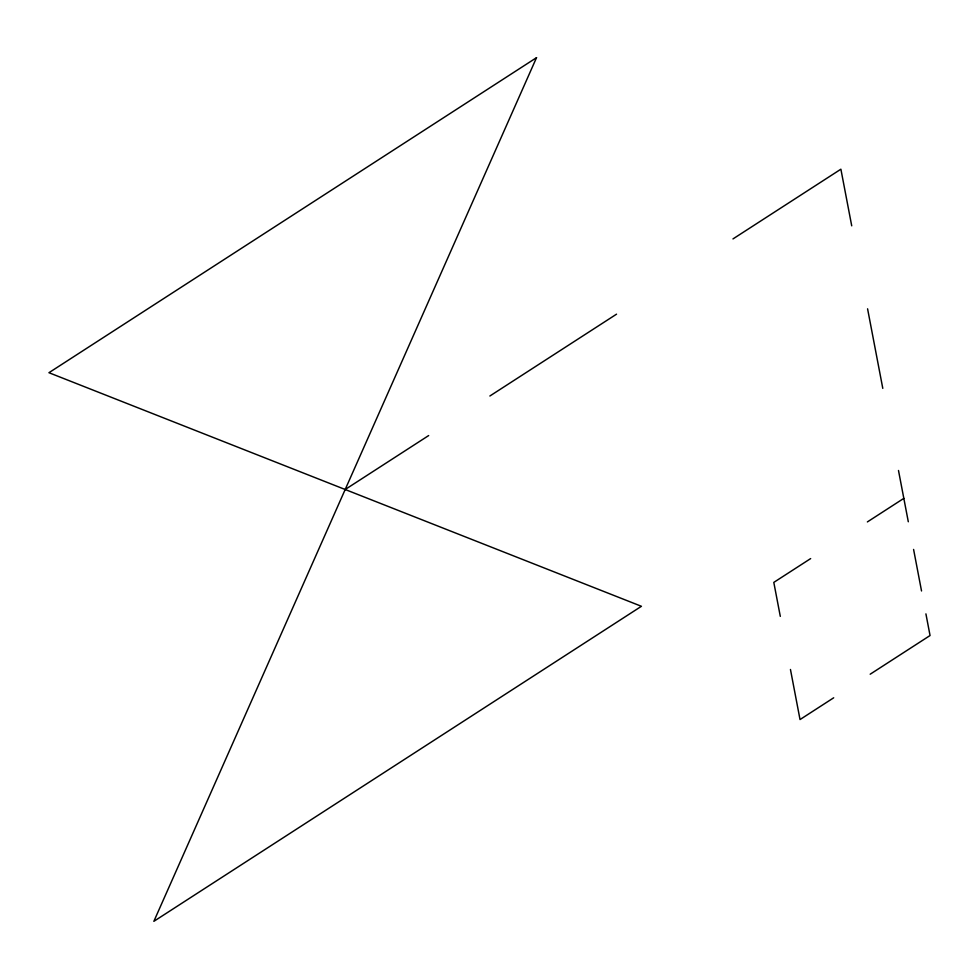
<?xml version="1.0" encoding="UTF-8"?>
<svg xmlns="http://www.w3.org/2000/svg" width="979" height="979" viewBox="0 0 979 979"><rect width="100%" height="100%" fill="white"/><g stroke="black" fill="none" stroke-linecap="round" stroke-linejoin="round"><path stroke-width="1.47" d="M345.183 489.5L428.667 435.557M489.879 396.005L616.55 314.161M732.965 238.925L840.888 169.196L851.718 225.831M810.661 558.581L773.802 582.395L780.3 616.366M867.37 521.929L903.825 498.372M833.692 697.794L800.027 719.553L790.457 669.477M870.184 674.213L930.05 635.53L925.914 613.87M867.578 308.813L882.789 388.357M898.489 470.483L908.304 521.77M913.591 549.439L921.533 590.973M536.529 57.663L153.85 921.337L641.416 606.295L48.95 372.705L536.529 57.663"/></g></svg>
